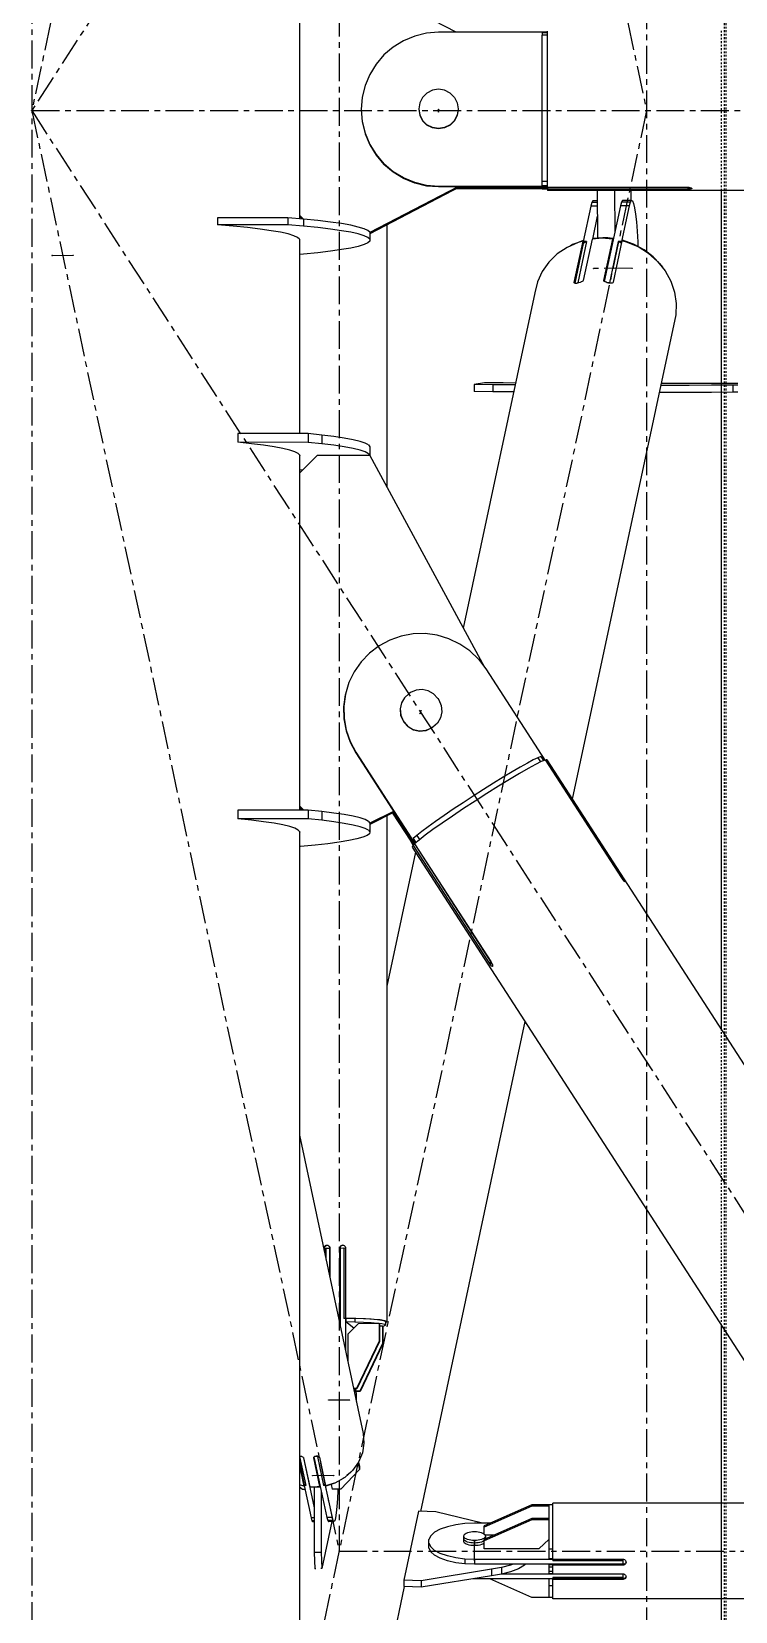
# Model space of a CAD drawing. Header units: millimetres. Extents: x 5143 to 30813, y 232 to 21408.
# Drawn here: x 11839.9 to 12040.3, y 12853.1 to 13302.8 of the extents above; entities that cross this region are included whole.
import ezdxf

# ---------------------------------------------------------------- set-up
doc = ezdxf.new("R2010")
doc.units = ezdxf.units.MM
doc.header["$LTSCALE"] = 0.25
for name, pattern in [('CENTER', [50.8, 31.75, -6.35, 6.35, -6.35]), ('XKITLINE00', [0]), ('XKITLINE02', [4, 2, -2])]:
    doc.linetypes.add(name, pattern=pattern)

msp = doc.modelspace()

# ---------------------------------------------------------------- linework, layer by layer
at = {"color": 8, "linetype": 'CENTER'}
for p, q in [((11840, 14354.32), (11840, 12689.51)), ((11840, 14100.27), (12015, 13280.27)), ((12370, 14100.27), (11840, 13280.27)), ((11927.5, 13690.27), (11840, 13280.27)), ((11927.5, 13690.27), (11927.5, 12870.27)), ((12015, 13540.01), (12015, 12732.33)), ((11840, 13280.28), (12370, 13280.28)), ((12015, 13280.27), (11840, 12460.27)), ((11840, 13280.27), (12370, 12460.27)), ((11840, 13280.27), (11927.5, 12870.27)), ((11955.8, 13279.92), (11955.8, 13280.63)), ((11845.8, 13239.04), (11851.78, 13239.08)), ((12010.89, 13235.4), (11999.93, 13235.32)), ((11950.77, 13109.5), (11950.54, 13108.63)), ((11924.51, 12913.27), (11930.48, 12913.31)), ((11925.91, 12891.74), (11919.93, 12891.7)), ((11927.5, 12870.27), (12282.5, 12870.27)), ((11966.02, 12867.52), (11966.02, 12873.03))]:
    msp.add_line(p, q, dxfattribs=at)
at = {"color": 3, "linetype": 'XKITLINE02'}
for p, q in [((12037.16, 12049.63), (12037.16, 13721.24)), ((12037.69, 12049.63), (12037.69, 13721.24)), ((12036.31, 13257.5), (12036.31, 13303.02)), ((12036.31, 12934.47), (12036.31, 13018.62))]:
    msp.add_line(p, q, dxfattribs=at)
at = {"color": 8, "linetype": 'XKITLINE00'}
for p, q in [((11960.8, 13302.56), (11936.2, 13315.32)), ((11916.2, 13310.34), (11916.2, 13250.53)), ((11949, 13301.49), (11945.81, 13300.17)), ((11952.35, 13302.29), (11949, 13301.49)), ((11955.8, 13302.56), (11952.35, 13302.29)), ((11986.8, 13302.56), (11955.8, 13302.56)), ((11985.3, 13302.62), (11985.3, 13302.56)), ((11986.8, 13302.62), (11985.3, 13302.62)), ((11985.3, 13302.44), (11985.3, 13301.7)), ((11986.8, 13302.44), (11985.3, 13302.44)), ((11985.3, 13296.32), (11985.3, 13301.7)), ((11986.8, 13301.7), (11985.3, 13301.7)), ((11986.8, 13298.88), (11986.8, 13302.9)), ((11942.86, 13298.37), (11940.24, 13296.14)), ((11945.81, 13300.17), (11942.86, 13298.37)), ((11986.8, 13282.08), (11986.8, 13298.88)), ((11938, 13293.52), (11936.19, 13290.59)), ((11940.24, 13296.14), (11938, 13293.52)), ((11985.3, 13266.88), (11985.3, 13296.32)), ((11936.19, 13290.59), (11934.87, 13287.41)), ((11934.07, 13284.06), (11933.8, 13280.63)), ((11934.87, 13287.41), (11934.07, 13284.06)), ((11951.26, 13284.04), (11950.47, 13282.48)), ((11952.5, 13285.27), (11951.26, 13284.04)), ((11954.06, 13286.07), (11952.5, 13285.27)), ((11955.8, 13286.34), (11954.06, 13286.07)), ((11957.53, 13286.07), (11955.8, 13286.34)), ((11959.09, 13285.27), (11957.53, 13286.07)), ((11960.33, 13284.04), (11959.09, 13285.27)), ((11960.33, 13284.04), (11961.12, 13282.48)), ((11933.8, 13280.63), (11934.07, 13277.2)), ((11933.8, 13280.47), (11934.07, 13277.04)), ((11950.47, 13282.48), (11950.2, 13280.76)), ((11950.2, 13280.76), (11950.47, 13279.03)), ((11950.2, 13280.69), (11950.47, 13278.97)), ((11950.2, 13280.69), (11950.47, 13278.97)), ((11950.2, 13280.63), (11950.47, 13278.9)), ((11950.47, 13279.03), (11951.26, 13277.47)), ((11950.47, 13278.97), (11951.26, 13277.41)), ((11950.47, 13278.97), (11951.26, 13277.41)), ((11950.47, 13278.9), (11951.26, 13277.35)), ((11961.12, 13279.03), (11960.33, 13277.47)), ((11961.12, 13278.97), (11960.33, 13277.41)), ((11961.12, 13278.97), (11960.33, 13277.41)), ((11961.12, 13278.9), (11960.33, 13277.35)), ((11961.12, 13282.48), (11961.4, 13280.76)), ((11961.4, 13280.76), (11961.12, 13279.03)), ((11961.4, 13280.69), (11961.12, 13278.97)), ((11961.4, 13280.69), (11961.12, 13278.97)), ((11961.4, 13280.63), (11961.12, 13278.9)), ((11986.8, 13261.45), (11986.8, 13282.08)), ((11934.07, 13277.2), (11934.87, 13273.85)), ((11934.07, 13277.04), (11934.87, 13273.69)), ((11952.5, 13276.24), (11951.26, 13277.47)), ((11952.5, 13276.18), (11951.26, 13277.41)), ((11952.5, 13276.18), (11951.26, 13277.41)), ((11952.5, 13276.11), (11951.26, 13277.35)), ((11954.06, 13275.45), (11952.5, 13276.24)), ((11954.06, 13275.38), (11952.5, 13276.18)), ((11954.06, 13275.38), (11952.5, 13276.18)), ((11954.06, 13275.32), (11952.5, 13276.11)), ((11955.8, 13275.17), (11954.06, 13275.45)), ((11955.8, 13275.11), (11954.06, 13275.38)), ((11955.8, 13275.11), (11954.06, 13275.38)), ((11955.8, 13275.05), (11954.06, 13275.32)), ((11957.53, 13275.45), (11955.8, 13275.17)), ((11957.53, 13275.38), (11955.8, 13275.11)), ((11957.53, 13275.38), (11955.8, 13275.11)), ((11957.53, 13275.32), (11955.8, 13275.05)), ((11955.8, 13275.17), (11955.8, 13275.11)), ((11955.8, 13275.11), (11955.8, 13275.05)), ((11959.09, 13276.24), (11957.53, 13275.45)), ((11959.09, 13276.18), (11957.53, 13275.38)), ((11959.09, 13276.18), (11957.53, 13275.38)), ((11959.09, 13276.11), (11957.53, 13275.32)), ((11960.33, 13277.47), (11959.09, 13276.24)), ((11960.33, 13277.41), (11959.09, 13276.18)), ((11960.33, 13277.41), (11959.09, 13276.18)), ((11960.33, 13277.35), (11959.09, 13276.11)), ((11934.87, 13273.85), (11936.19, 13270.67)), ((11934.87, 13273.69), (11936.19, 13270.52)), ((11936.19, 13270.67), (11938, 13267.74)), ((11936.19, 13270.52), (11938, 13267.58)), ((11938, 13267.74), (11940.24, 13265.12)), ((11938, 13267.58), (11940.24, 13264.96)), ((11942.86, 13262.89), (11940.24, 13265.12)), ((11985.3, 13258.83), (11985.3, 13266.88)), ((11942.86, 13262.73), (11940.24, 13264.96)), ((11945.81, 13261.09), (11942.86, 13262.89)), ((11945.81, 13260.93), (11942.86, 13262.73)), ((11949, 13259.77), (11945.81, 13261.09)), ((11949, 13259.61), (11945.81, 13260.93)), ((11986.8, 13258.37), (11986.8, 13261.45)), ((11961.25, 13258.54), (11936.23, 13245.56)), ((11961.86, 13258.54), (11936.23, 13245.24)), ((11952.35, 13258.97), (11949, 13259.77)), ((11952.35, 13258.81), (11949, 13259.61)), ((11952.35, 13258.97), (11952.35, 13258.81)), ((11955.8, 13258.7), (11952.35, 13258.97)), ((11955.8, 13258.54), (11952.35, 13258.81)), ((11986.8, 13258.7), (11955.8, 13258.7)), ((11955.8, 13258.7), (11955.8, 13258.54)), ((11986.8, 13258.54), (11955.8, 13258.54)), ((11985.3, 13257.99), (11960.8, 13257.99)), ((11985.3, 13258.15), (11961.1, 13258.15)), ((11986.8, 13260.12), (11985.3, 13260.12)), ((11986.8, 13258.83), (11985.3, 13258.83)), ((11985.3, 13257.99), (11985.3, 13258.53)), ((11986.8, 13258.31), (11985.3, 13258.31)), ((11986.8, 13258.12), (11985.3, 13258.12)), ((11985.3, 13257.99), (11985.3, 13257.93)), ((11986.8, 13257.93), (11985.3, 13257.93)), ((12026.8, 13258.37), (11986.8, 13258.37)), ((11986.8, 13258.37), (11986.8, 13257.89)), ((11986.8, 13258.37), (11986.8, 13258.31)), ((11986.8, 13257.89), (11986.8, 13257.5)), ((12026.8, 13257.89), (11986.8, 13257.89)), ((12223.2, 13257.5), (11986.8, 13257.5)), ((12000.93, 13257.5), (12001.04, 13243.99)), ((12005.9, 13257.5), (12006, 13245.8)), ((12010.53, 13257.5), (12010.55, 13254.67)), ((12027.11, 13258.36), (12026.8, 13258.37)), ((12026.8, 13258.37), (12026.8, 13257.89)), ((12027.11, 13257.9), (12026.8, 13257.89)), ((12027.39, 13258.31), (12027.11, 13258.36)), ((12027.11, 13258.36), (12027.11, 13257.9)), ((12027.39, 13257.92), (12027.11, 13257.9)), ((12027.63, 13258.24), (12027.39, 13258.31)), ((12027.63, 13257.96), (12027.39, 13257.92)), ((12027.8, 13258.15), (12027.63, 13258.24)), ((12027.8, 13258), (12027.63, 13257.96)), ((12027.88, 13258.1), (12027.8, 13258.15)), ((12027.88, 13258.05), (12027.8, 13258)), ((12027.88, 13258.1), (12027.88, 13258.05)), ((11999.11, 13253.08), (11996.95, 13242.97)), ((11999.4, 13254.12), (11999.11, 13253.08)), ((12000.96, 13253.09), (11999.11, 13253.08)), ((11999.71, 13254.59), (11999.4, 13254.12)), ((12000.95, 13254.13), (11999.4, 13254.12)), ((12000.95, 13254.6), (11999.71, 13254.59)), ((12007.57, 13253.14), (12002.98, 13231.66)), ((12007.86, 13254.18), (12007.57, 13253.14)), ((12010.06, 13253.15), (12007.57, 13253.14)), ((12008.17, 13254.65), (12007.86, 13254.18)), ((12010.35, 13254.2), (12007.86, 13254.18)), ((12010.06, 13253.15), (12007.9, 13243.04)), ((12010.66, 13254.67), (12008.17, 13254.65)), ((12010.35, 13254.2), (12010.06, 13253.15)), ((12010.66, 13254.67), (12010.35, 13254.2)), ((12010.97, 13254.56), (12010.66, 13254.67)), ((12010.97, 13254.56), (12011.29, 13253.86)), ((12011.29, 13253.86), (12011.59, 13252.6)), ((12011.59, 13252.6), (12011.87, 13250.83)), ((11892.88, 13249.72), (11892.88, 13247.72)), ((11912.88, 13249.72), (11892.88, 13249.72)), ((11897.34, 13247.36), (11892.88, 13247.72)), ((11912.88, 13247.72), (11892.88, 13247.72)), ((11901.4, 13246.96), (11897.34, 13247.36)), ((11912.88, 13249.72), (11912.88, 13247.72)), ((11917.34, 13249.35), (11912.88, 13249.72)), ((11917.34, 13247.36), (11912.88, 13247.72)), ((11916.2, 13250.53), (11916.2, 13250.37)), ((11917.38, 13249.35), (11916.2, 13250.53)), ((11916.2, 13250.37), (11916.2, 13249.44)), ((11917.03, 13249.38), (11916.2, 13250.21)), ((11917.34, 13249.35), (11917.34, 13247.36)), ((11921.4, 13248.95), (11917.34, 13249.35)), ((11921.4, 13246.96), (11917.34, 13247.36)), ((11925.01, 13248.53), (11921.4, 13248.95)), ((11928.16, 13248.09), (11925.01, 13248.53)), ((11930.81, 13247.62), (11928.16, 13248.09)), ((11932.96, 13247.14), (11930.81, 13247.62)), ((11934.59, 13246.65), (11932.96, 13247.14)), ((11941.09, 13247.76), (11941.09, 13173.07)), ((12000.99, 13250.25), (11999.58, 13243.68)), ((12011.87, 13250.83), (12012.12, 13248.58)), ((12012.12, 13248.58), (12012.33, 13245.93)), ((11905.01, 13246.54), (11901.4, 13246.96)), ((11908.16, 13246.09), (11905.01, 13246.54)), ((11910.81, 13245.63), (11908.16, 13246.09)), ((11912.96, 13245.15), (11910.81, 13245.63)), ((11914.59, 13244.65), (11912.96, 13245.15)), ((11915.68, 13244.15), (11914.59, 13244.65)), ((11916.23, 13243.64), (11915.68, 13244.15)), ((11916.2, 13243.67), (11916.2, 13188.33)), ((11916.23, 13243.14), (11916.2, 13243.11)), ((11916.23, 13243.64), (11916.23, 13243.14)), ((11925.01, 13246.54), (11921.4, 13246.96)), ((11928.16, 13246.09), (11925.01, 13246.54)), ((11930.81, 13245.63), (11928.16, 13246.09)), ((11932.96, 13245.15), (11930.81, 13245.63)), ((11934.59, 13244.65), (11932.96, 13245.15)), ((11935.68, 13246.15), (11934.59, 13246.65)), ((11935.68, 13244.15), (11934.59, 13244.65)), ((11935.68, 13242.63), (11934.59, 13242.13)), ((11936.23, 13245.64), (11935.68, 13246.15)), ((11936.23, 13243.64), (11935.68, 13244.15)), ((11936.23, 13243.14), (11935.68, 13242.63)), ((11936.23, 13245.64), (11936.23, 13243.64)), ((11936.23, 13243.64), (11936.23, 13243.14)), ((11995.52, 13242.75), (11992.39, 13241.35)), ((11996.84, 13243.09), (11994.33, 13231.33)), ((11997.91, 13242.97), (11995.4, 13231.22)), ((11996.84, 13243.09), (11995.52, 13242.75)), ((11996.99, 13243.27), (11995.78, 13242.82)), ((11996.84, 13243.09), (11996.88, 13242.19)), ((11996.99, 13243.27), (11996.86, 13242.68)), ((11996.86, 13242.68), (11996.89, 13242.07)), ((11997.91, 13242.97), (11996.95, 13242.97)), ((11996.95, 13242.97), (11996.97, 13242.45)), ((11997.91, 13242.97), (11996.97, 13242.45)), ((11999.5, 13243.67), (11996.99, 13231.91)), ((11996.99, 13243.27), (11996.99, 13243.17)), ((12002.38, 13243.92), (11999.5, 13243.67)), ((11999.65, 13243.84), (11999.62, 13243.68)), ((12001.08, 13243.99), (11999.65, 13243.84)), ((12001.08, 13243.99), (12001.04, 13243.81)), ((12002.53, 13244.05), (12001.08, 13243.99)), ((12005.28, 13243.71), (12002.38, 13243.92)), ((12003.98, 13244.01), (12002.53, 13244.05)), ((12005.28, 13243.71), (12002.77, 13231.95)), ((12005.32, 13242.84), (12002.94, 13231.69)), ((12003.98, 13244.01), (12003.93, 13243.81)), ((12005.42, 13243.88), (12003.98, 13244.01)), ((12006.94, 13243.04), (12004.43, 13231.28)), ((12005.28, 13243.71), (12005.32, 13242.84)), ((12005.42, 13243.88), (12005.3, 13243.29)), ((12005.3, 13243.29), (12005.33, 13242.64)), ((12005.42, 13243.88), (12005.45, 13243.23)), ((12007.99, 13243.17), (12005.48, 13231.41)), ((12007.9, 13243.04), (12006.94, 13243.04)), ((12007.86, 13242.56), (12006.94, 13243.04)), ((12007.9, 13243.04), (12007.91, 13242.78)), ((12009.34, 13242.85), (12007.99, 13243.17)), ((12008.14, 13243.35), (12008.09, 13243.14)), ((12011.33, 13242.23), (12008.14, 13243.35)), ((12012.6, 13241.49), (12009.34, 13242.85)), ((12012.33, 13245.93), (12012.5, 13242.96)), ((12012.5, 13242.96), (12012.55, 13241.58)), ((11917.34, 13239.42), (11916.2, 13239.33)), ((11921.4, 13239.82), (11917.34, 13239.42)), ((11925.01, 13240.24), (11921.4, 13239.82)), ((11928.16, 13240.69), (11925.01, 13240.24)), ((11930.81, 13241.15), (11928.16, 13240.69)), ((11932.96, 13241.63), (11930.81, 13241.15)), ((11934.59, 13242.13), (11932.96, 13241.63)), ((11989.59, 13239.47), (11987.21, 13237.15)), ((11992.39, 13241.35), (11989.59, 13239.47)), ((11993.9, 13242.12), (11993.24, 13241.73)), ((11993.9, 13242.12), (11993.88, 13242.02)), ((11995.11, 13242.57), (11993.9, 13242.12)), ((11996.88, 13242.19), (11994.52, 13231.13)), ((11996.97, 13242.45), (11994.55, 13231.12)), ((12011.33, 13242.23), (12011.29, 13242.04)), ((12014.29, 13240.64), (12011.33, 13242.23)), ((12015.57, 13239.64), (12012.6, 13241.49)), ((12016.93, 13238.62), (12014.29, 13240.64)), ((12018.17, 13237.36), (12015.57, 13239.64)), ((12016.93, 13238.62), (12017.82, 13237.67)), ((11985.31, 13234.47), (11983.96, 13231.51)), ((11987.21, 13237.15), (11985.31, 13234.47)), ((12018.17, 13237.36), (12020.32, 13234.71)), ((12018.57, 13236.87), (12019.18, 13236.22)), ((12019.18, 13236.22), (12019.54, 13235.67)), ((12020.32, 13234.71), (12021.95, 13231.77)), ((11983.96, 13231.51), (11983.2, 13228.36)), ((11994.33, 13231.33), (11994.38, 13231.21)), ((11994.52, 13231.13), (11994.38, 13231.21)), ((11994.75, 13231.09), (11994.52, 13231.13)), ((11995.04, 13231.09), (11994.75, 13231.09)), ((11995.38, 13231.14), (11995.04, 13231.09)), ((11995.4, 13231.22), (11995.23, 13231.12)), ((11995.74, 13231.24), (11995.38, 13231.14)), ((11995.66, 13231.22), (11995.4, 13231.22)), ((11996.09, 13231.37), (11995.74, 13231.24)), ((11996.29, 13231.46), (11996.09, 13231.37)), ((11996.42, 13231.5), (11996.29, 13231.46)), ((11996.69, 13231.63), (11996.42, 13231.5)), ((11996.89, 13231.77), (11996.69, 13231.63)), ((11996.99, 13231.91), (11996.89, 13231.77)), ((12002.77, 13231.95), (12002.82, 13231.81)), ((12002.96, 13231.67), (12002.82, 13231.81)), ((12003.19, 13231.54), (12002.96, 13231.67)), ((12003.31, 13231.51), (12003.19, 13231.54)), ((12003.49, 13231.42), (12003.31, 13231.51)), ((12003.84, 13231.29), (12003.49, 13231.42)), ((12004.2, 13231.2), (12003.84, 13231.29)), ((12004.43, 13231.28), (12003.91, 13231.27)), ((12004.57, 13231.16), (12004.2, 13231.2)), ((12004.66, 13231.16), (12004.43, 13231.28)), ((12004.9, 13231.16), (12004.57, 13231.16)), ((12005.18, 13231.2), (12004.9, 13231.16)), ((12005.38, 13231.29), (12005.18, 13231.2)), ((12005.48, 13231.41), (12005.38, 13231.29)), ((12021.95, 13231.77), (12023, 13228.63)), ((11983.2, 13228.36), (11962.84, 13132.97)), ((12023, 13228.63), (12023.46, 13225.39)), ((12023.46, 13225.39), (12023.31, 13222.14)), ((12023.31, 13222.14), (11993.88, 13084.26)), ((11968.84, 13202.82), (11965.92, 13202.3)), ((11965.92, 13202.3), (11965.92, 13200.3)), ((11971.23, 13202.23), (11965.92, 13202.3)), ((11974.16, 13202.75), (11968.84, 13202.82)), ((11971.23, 13202.23), (11971.23, 13200.23)), ((11976.85, 13202.18), (11971.23, 13202.23)), ((11977.73, 13202.72), (11974.16, 13202.75)), ((11977.61, 13202.17), (11976.85, 13202.18)), ((12023.71, 13202.56), (12019.13, 13202.55)), ((12030.11, 13202.57), (12023.71, 13202.56)), ((12036.39, 13202.6), (12030.11, 13202.57)), ((12041.01, 13202.63), (12036.39, 13202.6)), ((11971.23, 13200.23), (11965.92, 13200.3)), ((11976.85, 13200.18), (11971.23, 13200.23)), ((11977.18, 13200.18), (11976.85, 13200.18)), ((12020.78, 13200.04), (12018.59, 13200.04)), ((12020.78, 13202.04), (12019.02, 13202.04)), ((12027.18, 13202.06), (12020.78, 13202.04)), ((12027.18, 13200.06), (12020.78, 13200.04)), ((12033.47, 13202.08), (12027.18, 13202.06)), ((12033.47, 13200.08), (12027.18, 13200.06)), ((12039.6, 13202.12), (12033.47, 13202.08)), ((12039.6, 13200.12), (12033.47, 13200.08)), ((12041.01, 13202.13), (12039.6, 13202.12)), ((12039.6, 13202.12), (12039.6, 13200.12)), ((12041.01, 13200.13), (12039.6, 13200.12)), ((11918.65, 13188.33), (11898.65, 13188.36)), ((11898.65, 13188.36), (11898.65, 13185.87)), ((11902.54, 13185.47), (11898.65, 13185.87)), ((11918.65, 13185.83), (11898.65, 13185.87)), ((11905.99, 13185.04), (11902.54, 13185.47)), ((11908.97, 13184.59), (11905.99, 13185.04)), ((11911.46, 13184.13), (11908.97, 13184.59)), ((11922.54, 13187.92), (11918.65, 13188.33)), ((11918.65, 13188.33), (11918.65, 13185.83)), ((11922.54, 13185.43), (11918.65, 13185.83)), ((11925.98, 13187.5), (11922.54, 13187.92)), ((11922.54, 13187.92), (11922.54, 13185.43)), ((11925.98, 13185.01), (11922.54, 13185.43)), ((11928.96, 13187.05), (11925.98, 13187.5)), ((11928.96, 13184.56), (11925.98, 13185.01)), ((11931.46, 13186.59), (11928.96, 13187.05)), ((11931.46, 13184.09), (11928.96, 13184.56)), ((11933.44, 13186.11), (11931.46, 13186.59)), ((11934.91, 13185.61), (11933.44, 13186.11)), ((11935.85, 13185.11), (11934.91, 13185.61)), ((11935.85, 13185.11), (11936.26, 13184.61)), ((11936.26, 13184.61), (11936.26, 13182.12)), ((11913.45, 13183.65), (11911.46, 13184.13)), ((11914.92, 13183.15), (11913.45, 13183.65)), ((11915.86, 13182.65), (11914.92, 13183.15)), ((11915.86, 13182.65), (11916.26, 13182.15)), ((11916.2, 13182.23), (11916.2, 13081.17)), ((11916.26, 13182.15), (11916.2, 13181.9)), ((11921.21, 13182.09), (11916.21, 13177.11)), ((11936.21, 13182.06), (11921.21, 13182.09)), ((11933.44, 13183.61), (11931.46, 13184.09)), ((11934.91, 13183.12), (11933.44, 13183.61)), ((11935.85, 13182.62), (11934.91, 13183.12)), ((11935.85, 13182.62), (11936.26, 13182.12)), ((11936.21, 13182.06), (11968.85, 13121.89)), ((11936.26, 13182.12), (11936.23, 13182.02)), ((11916.54, 13177.96), (11916.2, 13177.96)), ((11916.21, 13177.11), (11916.2, 13177.04)), ((11916.21, 13177.11), (11916.21, 13082.41)), ((11917.12, 13178.01), (11916.54, 13177.96)), ((11945.14, 13130.71), (11941.88, 13129.58)), ((11948.54, 13131.32), (11945.14, 13130.71)), ((11951.99, 13131.4), (11948.54, 13131.32)), ((11955.41, 13130.93), (11951.99, 13131.4)), ((11958.71, 13129.94), (11955.41, 13130.93)), ((11936.1, 13125.87), (11933.72, 13123.38)), ((11938.85, 13127.95), (11936.1, 13125.87)), ((11941.88, 13129.58), (11938.85, 13127.95)), ((11961.82, 13128.44), (11958.71, 13129.94)), ((11964.66, 13126.48), (11961.82, 13128.44)), ((11967.16, 13124.1), (11964.66, 13126.48)), ((11933.72, 13123.38), (11931.75, 13120.55)), ((11967.16, 13124.1), (11969.25, 13121.36)), ((11969.25, 13121.36), (11986.03, 13095.4)), ((11930.26, 13117.46), (11929.27, 13114.16)), ((11931.75, 13120.55), (11930.26, 13117.46)), ((11929.22, 13113.96), (11928.76, 13110.55)), ((11929.27, 13114.16), (11928.81, 13110.75)), ((11929.27, 13114.16), (11929.22, 13113.96)), ((11946.1, 13113.17), (11945.22, 13111.66)), ((11947.41, 13114.33), (11946.1, 13113.17)), ((11947.83, 13114.6), (11947.41, 13114.33)), ((11949.43, 13115.31), (11947.83, 13114.6)), ((11951.17, 13115.48), (11949.43, 13115.31)), ((11952.88, 13115.11), (11951.17, 13115.48)), ((11954.4, 13114.23), (11952.88, 13115.11)), ((11954.4, 13114.23), (11955.57, 13112.93)), ((11955.57, 13112.93), (11955.84, 13112.51)), ((11955.84, 13112.51), (11956.54, 13110.91)), ((11928.76, 13110.55), (11928.84, 13107.11)), ((11928.81, 13110.75), (11928.89, 13107.31)), ((11944.83, 13109.89), (11945.01, 13108.16)), ((11945.22, 13111.66), (11944.85, 13109.96)), ((11944.85, 13109.96), (11945.03, 13108.22)), ((11945.01, 13108.16), (11945.72, 13106.56)), ((11945.03, 13108.22), (11945.74, 13106.62)), ((11956.72, 13109.17), (11956.35, 13107.46)), ((11956.54, 13110.91), (11956.72, 13109.17)), ((11928.84, 13107.11), (11929.45, 13103.73)), ((11928.89, 13107.31), (11929.51, 13103.92)), ((11929.45, 13103.73), (11930.6, 13100.48)), ((11929.51, 13103.92), (11930.65, 13100.67)), ((11945.74, 13106.62), (11945.72, 13106.56)), ((11945.72, 13106.56), (11945.99, 13106.14)), ((11945.74, 13106.62), (11946.01, 13106.2)), ((11946.01, 13106.2), (11945.99, 13106.14)), ((11945.99, 13106.14), (11947.16, 13104.83)), ((11946.01, 13106.2), (11947.18, 13104.9)), ((11948.67, 13103.95), (11947.16, 13104.83)), ((11948.69, 13104.02), (11947.18, 13104.9)), ((11950.39, 13103.58), (11948.67, 13103.95)), ((11950.4, 13103.65), (11948.69, 13104.02)), ((11952.13, 13103.76), (11950.39, 13103.58)), ((11952.15, 13103.82), (11950.4, 13103.65)), ((11953.73, 13104.46), (11952.13, 13103.76)), ((11953.75, 13104.52), (11952.15, 13103.82)), ((11954.15, 13104.73), (11953.73, 13104.46)), ((11953.75, 13104.52), (11953.73, 13104.46)), ((11954.17, 13104.79), (11953.75, 13104.52)), ((11955.46, 13105.89), (11954.15, 13104.73)), ((11954.17, 13104.79), (11954.15, 13104.73)), ((11955.47, 13105.96), (11954.17, 13104.79)), ((11956.34, 13107.4), (11955.46, 13105.89)), ((11956.35, 13107.46), (11955.47, 13105.96)), ((11930.65, 13100.67), (11930.6, 13100.48)), ((11930.6, 13100.48), (11932.23, 13097.44)), ((11930.65, 13100.67), (11932.29, 13097.64)), ((11932.29, 13097.64), (11932.23, 13097.44)), ((11932.23, 13097.44), (11970.72, 13037.91)), ((11932.29, 13097.64), (11949.07, 13071.67)), ((11981.09, 13094.56), (11979.06, 13093.42)), ((11982.77, 13095.46), (11981.09, 13094.56)), ((11984.06, 13096.09), (11982.77, 13095.46)), ((11985.04, 13094.99), (11983.43, 13094.18)), ((11984.94, 13096.43), (11984.06, 13096.09)), ((11984.06, 13096.09), (11984.84, 13094.89)), ((11984.94, 13096.43), (11985.7, 13095.26)), ((11986.11, 13095.43), (11985.04, 13094.99)), ((11985.41, 13096.47), (11985.32, 13096.5)), ((11985.41, 13096.47), (11986.09, 13095.42)), ((11986.16, 13095.44), (11986.11, 13095.43)), ((11986.16, 13095.44), (12007.84, 13061.89)), ((11986.51, 13095.49), (11986.24, 13095.31)), ((11986.62, 13095.5), (11986.51, 13095.49)), ((11986.51, 13095.49), (12008.19, 13061.94)), ((11986.62, 13095.5), (12261.89, 12669.61)), ((11974.17, 13090.51), (11971.43, 13088.82)), ((11975.96, 13089.88), (11972.84, 13087.97)), ((11976.74, 13092.06), (11974.17, 13090.51)), ((11978.82, 13091.59), (11975.96, 13089.88)), ((11979.06, 13093.42), (11976.74, 13092.06)), ((11981.34, 13093.04), (11978.82, 13091.59)), ((11983.43, 13094.18), (11981.34, 13093.04)), ((11968.57, 13087.02), (11965.66, 13085.15)), ((11969.56, 13085.91), (11966.21, 13083.76)), ((11971.43, 13088.82), (11968.57, 13087.02)), ((11972.84, 13087.97), (11969.56, 13085.91)), ((11918.65, 13081.16), (11898.65, 13081.19)), ((11898.65, 13081.19), (11898.65, 13078.7)), ((11916.21, 13082.41), (11916.2, 13082.34)), ((11916.96, 13081.16), (11916.2, 13081.93)), ((11917.46, 13081.16), (11916.21, 13082.41)), ((11922.54, 13080.76), (11918.65, 13081.16)), ((11918.65, 13081.16), (11918.65, 13078.67)), ((11925.98, 13080.33), (11922.54, 13080.76)), ((11922.54, 13080.76), (11922.54, 13078.27)), ((11942.99, 13080.8), (11936.26, 13077.41)), ((11959.98, 13081.41), (11957.35, 13079.62)), ((11962.91, 13081.59), (11959.74, 13079.47)), ((11962.78, 13083.27), (11959.98, 13081.41)), ((11965.66, 13085.15), (11962.78, 13083.27)), ((11966.21, 13083.76), (11962.91, 13081.59)), ((11902.54, 13078.3), (11898.65, 13078.7)), ((11918.65, 13078.67), (11898.65, 13078.7)), ((11905.99, 13077.87), (11902.54, 13078.3)), ((11908.97, 13077.43), (11905.99, 13077.87)), ((11911.46, 13076.96), (11908.97, 13077.43)), ((11913.45, 13076.48), (11911.46, 13076.96)), ((11914.92, 13075.99), (11913.45, 13076.48)), ((11922.54, 13078.27), (11918.65, 13078.67)), ((11925.98, 13077.84), (11922.54, 13078.27)), ((11928.96, 13079.89), (11925.98, 13080.33)), ((11928.96, 13077.39), (11925.98, 13077.84)), ((11928.96, 13077.4), (11928.92, 13077.4)), ((11931.46, 13079.42), (11928.96, 13079.89)), ((11931.46, 13076.93), (11928.96, 13077.39)), ((11933.44, 13078.94), (11931.46, 13079.42)), ((11933.44, 13076.45), (11931.46, 13076.93)), ((11934.91, 13078.45), (11933.44, 13078.94)), ((11934.91, 13075.96), (11933.44, 13076.45)), ((11935.85, 13077.95), (11934.91, 13078.45)), ((11935.85, 13077.95), (11936.26, 13077.44)), ((11943.16, 13080.54), (11936.26, 13077.07)), ((11936.26, 13077.44), (11936.26, 13074.95)), ((11941.09, 13079.5), (11941.09, 12935.63)), ((11942.7, 13080.31), (11947.88, 13072.3)), ((11942.83, 13080.38), (11947.96, 13072.45)), ((11952.82, 13076.42), (11951.02, 13075.08)), ((11954.94, 13077.94), (11952.82, 13076.42)), ((11956.8, 13077.45), (11954.19, 13075.61)), ((11957.35, 13079.62), (11954.94, 13077.94)), ((11959.74, 13079.47), (11956.8, 13077.45)), ((11915.86, 13075.49), (11914.92, 13075.99)), ((11915.86, 13075.49), (11916.26, 13074.98)), ((11916.2, 13075.07), (11916.2, 12689.51)), ((11916.26, 13074.98), (11916.2, 13074.74)), ((11927.53, 13072.03), (11924.31, 13071.59)), ((11930.27, 13072.49), (11927.53, 13072.03)), ((11932.51, 13072.96), (11930.27, 13072.49)), ((11934.24, 13073.45), (11932.51, 13072.96)), ((11935.45, 13073.94), (11934.24, 13073.45)), ((11935.85, 13075.46), (11934.91, 13075.96)), ((11936.12, 13074.45), (11935.45, 13073.94)), ((11935.85, 13075.46), (11936.26, 13074.95)), ((11936.26, 13074.95), (11936.12, 13074.45)), ((11947.94, 13072.42), (11947.87, 13072.28)), ((11947.87, 13072.28), (11947.88, 13072.19)), ((11947.88, 13072.19), (11948.56, 13071.14)), ((11948.09, 13072.61), (11947.94, 13072.42)), ((11947.94, 13072.42), (11948.71, 13071.23)), ((11948.22, 13072.7), (11948.09, 13072.61)), ((11948.09, 13072.61), (11948.9, 13071.35)), ((11949.6, 13073.97), (11948.58, 13073.11)), ((11948.58, 13073.11), (11949.36, 13071.91)), ((11950.24, 13072.65), (11949.02, 13071.63)), ((11951.02, 13075.08), (11949.6, 13073.97)), ((11949.6, 13073.97), (11950.38, 13072.76)), ((11951.98, 13073.99), (11950.24, 13072.65)), ((11954.19, 13075.61), (11951.98, 13073.99)), ((11916.54, 13070.79), (11916.2, 13070.79)), ((11920.64, 13071.18), (11916.54, 13070.79)), ((11924.31, 13071.59), (11920.64, 13071.18)), ((11949.23, 13069.19), (11941.09, 13031.03)), ((11948.37, 13070.95), (11948.29, 13070.64)), ((11948.29, 13070.64), (12223.57, 12644.75)), ((11948.53, 13071.12), (11948.37, 13070.95)), ((11949.03, 13071.44), (11948.53, 13071.12)), ((11948.53, 13071.12), (11970.21, 13037.57)), ((11949.03, 13071.44), (11948.9, 13071.35)), ((11949.02, 13071.63), (11948.98, 13071.58)), ((11948.98, 13071.58), (11970.66, 13038.04)), ((12007.84, 13061.89), (12008.04, 13061.6)), ((12008.19, 13061.94), (12007.92, 13061.77)), ((12008.04, 13061.6), (12008.23, 13061.33)), ((12008.37, 13061.65), (12008.12, 13061.49)), ((12008.19, 13061.94), (12008.37, 13061.65)), ((12008.23, 13061.33), (12008.41, 13061.1)), ((12008.37, 13061.65), (12008.53, 13061.37)), ((12008.41, 13061.1), (12008.56, 13060.93)), ((12008.53, 13061.37), (12008.66, 13061.13)), ((12008.68, 13060.82), (12008.56, 13060.93)), ((12008.66, 13061.13), (12008.74, 13060.95)), ((12008.75, 13060.79), (12008.68, 13060.82)), ((12008.74, 13060.95), (12008.77, 13060.83)), ((12008.77, 13060.83), (12008.75, 13060.79)), ((11970.72, 13037.9), (11970.21, 13037.57)), ((11970.21, 13037.57), (11970.41, 13037.29)), ((11970.91, 13037.61), (11970.41, 13037.29)), ((11970.41, 13037.29), (11970.61, 13037.04)), ((11970.61, 13037.04), (11970.79, 13036.84)), ((11970.66, 13038.04), (11970.84, 13037.74)), ((11970.73, 13037.93), (11970.72, 13037.91)), ((11970.74, 13037.92), (11970.72, 13037.91)), ((11970.74, 13037.91), (11970.72, 13037.9)), ((11970.96, 13036.71), (11970.79, 13036.84)), ((11970.84, 13037.74), (11971, 13037.44)), ((11971.09, 13036.65), (11970.96, 13036.71)), ((11971, 13037.44), (11971.11, 13037.17)), ((11971.17, 13036.67), (11971.09, 13036.65)), ((11971.11, 13037.17), (11971.18, 13036.94)), ((11971.2, 13036.77), (11971.17, 13036.67)), ((11971.18, 13036.94), (11971.2, 13036.77)), ((11980.38, 13021), (11950.62, 12881.57)), ((11916.2, 12988.62), (11934.31, 12903.75)), ((11923.23, 12956.68), (11923.17, 12956.42)), ((11923.23, 12956.37), (11923.17, 12956.42)), ((11923.17, 12956.42), (11923.17, 12955.96)), ((11923.33, 12956.92), (11923.23, 12956.68)), ((11923.27, 12956.63), (11923.23, 12956.37)), ((11923.23, 12956.37), (11923.23, 12955.68)), ((11923.38, 12956.87), (11923.27, 12956.63)), ((11923.73, 12956.41), (11923.31, 12956.38)), ((11923.31, 12956.38), (11923.31, 12955.29)), ((11923.51, 12957.11), (11923.33, 12956.92)), ((11923.42, 12956.91), (11923.38, 12956.87)), ((11923.57, 12957.06), (11923.42, 12956.91)), ((11923.74, 12957.23), (11923.51, 12957.11)), ((11923.8, 12957.19), (11923.57, 12957.06)), ((11923.73, 12956.41), (11923.73, 12953.3)), ((11924.78, 12956.41), (11923.73, 12956.41)), ((11924, 12957.28), (11923.74, 12957.23)), ((11924.06, 12957.23), (11923.8, 12957.19)), ((11924.26, 12957.24), (11924, 12957.28)), ((11924.32, 12957.2), (11924.06, 12957.23)), ((11924.5, 12957.12), (11924.26, 12957.24)), ((11924.53, 12957.09), (11924.32, 12957.2)), ((11924.68, 12956.94), (11924.5, 12957.12)), ((11924.68, 12956.94), (11924.8, 12956.7)), ((11924.84, 12956.36), (11924.78, 12956.41)), ((11924.78, 12956.41), (11924.78, 12948.41)), ((11924.8, 12956.7), (11924.84, 12956.44)), ((11924.84, 12956.44), (11924.84, 12948.12)), ((11927.67, 12956.72), (11927.63, 12956.46)), ((11927.63, 12956.46), (11927.63, 12936.51)), ((11927.68, 12956.42), (11927.63, 12956.46)), ((11927.79, 12956.96), (11927.67, 12956.72)), ((11927.73, 12956.68), (11927.67, 12956.72)), ((11927.73, 12956.68), (11927.68, 12956.42)), ((11927.68, 12956.42), (11927.68, 12936.47)), ((11927.85, 12956.92), (11927.73, 12956.68)), ((11928.81, 12956.44), (11927.76, 12956.43)), ((11927.76, 12956.43), (11927.76, 12934.41)), ((11927.98, 12957.15), (11927.79, 12956.96)), ((11928.04, 12957.1), (11927.85, 12956.92)), ((11928.22, 12957.27), (11927.98, 12957.15)), ((11928.28, 12957.22), (11928.04, 12957.1)), ((11928.48, 12957.31), (11928.22, 12957.27)), ((11928.54, 12957.26), (11928.28, 12957.22)), ((11928.75, 12957.27), (11928.48, 12957.31)), ((11928.8, 12957.22), (11928.54, 12957.26)), ((11928.99, 12957.14), (11928.75, 12957.27)), ((11929.02, 12957.11), (11928.8, 12957.22)), ((11928.81, 12956.44), (11928.81, 12936.49)), ((11929.28, 12956.42), (11928.81, 12956.44)), ((11929.18, 12956.96), (11928.99, 12957.14)), ((11929.18, 12956.96), (11929.28, 12956.72)), ((11929.28, 12956.72), (11929.34, 12956.46)), ((11929.28, 12956.42), (11929.28, 12936.48)), ((11929.34, 12956.38), (11929.28, 12956.42)), ((11929.34, 12956.46), (11929.34, 12936.51)), ((11927.63, 12936.51), (11927.32, 12936.51)), ((11927.66, 12936.49), (11927.32, 12936.49)), ((11927.66, 12935.49), (11927.53, 12935.49)), ((11927.68, 12936.47), (11927.63, 12936.51)), ((11927.76, 12936.41), (11927.66, 12936.49)), ((11927.66, 12936.49), (11927.66, 12935.49)), ((11927.76, 12935.41), (11927.66, 12935.49)), ((11929.26, 12936.5), (11928.81, 12936.49)), ((11929.26, 12936.5), (11929.26, 12927.42)), ((11929.28, 12936.48), (11929.26, 12936.5)), ((11929.4, 12936.46), (11929.34, 12936.51)), ((11932.24, 12936.46), (11929.34, 12936.51)), ((11932.01, 12936.43), (11929.38, 12936.48)), ((11929.38, 12936.48), (11929.38, 12935.48)), ((11931.7, 12933.7), (11929.38, 12935.48)), ((11932.01, 12935.44), (11929.38, 12935.48)), ((11932.96, 12934.97), (11929.97, 12931.96)), ((11934.46, 12936.35), (11932.01, 12936.43)), ((11932.01, 12936.43), (11932.01, 12935.44)), ((11934.46, 12935.35), (11932.01, 12935.44)), ((11934.97, 12936.36), (11932.24, 12936.46)), ((11938.93, 12935.01), (11932.96, 12934.97)), ((11936.61, 12936.23), (11934.46, 12936.35)), ((11936.61, 12935.23), (11934.46, 12935.35)), ((11937.33, 12936.22), (11934.97, 12936.36)), ((11938.38, 12936.08), (11936.61, 12936.23)), ((11938.38, 12935.08), (11936.61, 12935.23)), ((11939.19, 12936.04), (11937.33, 12936.22)), ((11939.69, 12935.91), (11938.38, 12936.08)), ((11938.91, 12935.01), (11938.38, 12935.08)), ((11939.69, 12934.91), (11938.93, 12935.01)), ((11938.93, 12935.01), (11938.93, 12930.03)), ((11939.02, 12934.94), (11938.93, 12935.01)), ((11939.02, 12934.94), (11939.02, 12929.95)), ((11939.86, 12934.3), (11939.02, 12934.29)), ((11940.46, 12935.84), (11939.19, 12936.04)), ((11940.49, 12935.72), (11939.69, 12935.91)), ((11940.49, 12934.72), (11939.69, 12934.91)), ((11939.86, 12934.3), (11939.86, 12929.31)), ((11939.96, 12934.22), (11939.86, 12934.3)), ((11940.44, 12934.34), (11939.95, 12934.23)), ((11939.96, 12934.22), (11939.96, 12929.24)), ((11940.74, 12934.53), (11940.44, 12934.34)), ((11941.09, 12935.63), (11940.46, 12935.84)), ((11940.74, 12935.53), (11940.49, 12935.72)), ((11940.74, 12934.53), (11940.49, 12934.72)), ((11940.74, 12935.53), (11940.74, 12934.53)), ((11941.03, 12935.41), (11940.74, 12935.32)), ((11941.09, 12935.63), (11941.03, 12935.41)), ((11929.97, 12931.96), (11929.97, 12924.09)), ((11938.93, 12930.03), (11932.46, 12916.52)), ((11939.02, 12929.95), (11932.55, 12916.45)), ((11939.86, 12929.31), (11933.39, 12915.8)), ((11939.96, 12929.24), (11933.49, 12915.73)), ((11939.02, 12929.95), (11938.93, 12930.03)), ((11939.96, 12929.24), (11939.86, 12929.31)), ((11932.46, 12916.52), (11931.59, 12916.51)), ((11932.55, 12916.45), (11931.6, 12916.44)), ((11932.08, 12916.42), (11931.61, 12916.41)), ((11931.85, 12915.48), (11931.84, 12915.31)), ((11931.89, 12915.84), (11931.85, 12915.48)), ((11931.93, 12916.11), (11931.89, 12915.84)), ((11931.98, 12916.31), (11931.93, 12916.11)), ((11932.02, 12916.41), (11931.98, 12916.31)), ((11932.08, 12916.42), (11932.02, 12916.41)), ((11932.08, 12916.42), (11932.13, 12916.33)), ((11932.13, 12916.33), (11932.17, 12916.15)), ((11932.17, 12916.15), (11932.22, 12915.89)), ((11932.22, 12915.89), (11932.26, 12915.55)), ((11933.39, 12915.8), (11932.23, 12915.79)), ((11933.49, 12915.73), (11932.24, 12915.72)), ((11932.26, 12915.55), (11932.3, 12915.14)), ((11932.3, 12915.14), (11932.33, 12914.68)), ((11932.33, 12914.68), (11932.35, 12914.17)), ((11932.55, 12916.45), (11932.46, 12916.52)), ((11933.49, 12915.73), (11933.39, 12915.8)), ((11932.35, 12914.17), (11932.36, 12913.64)), ((11932.36, 12913.64), (11932.36, 12913.1)), ((11932.36, 12913.1), (11932.36, 12912.87)), ((11934.55, 12900.98), (11934.11, 12898.21)), ((11934.31, 12903.75), (11934.55, 12900.98)), ((11916.46, 12897.23), (11916.2, 12897.24)), ((11916.25, 12897.15), (11916.2, 12897.18)), ((11916.84, 12897.16), (11916.25, 12897.15)), ((11916.25, 12897.15), (11918, 12888.93)), ((11916.73, 12897.19), (11916.46, 12897.23)), ((11916.97, 12897.12), (11916.73, 12897.19)), ((11917.17, 12897.02), (11916.97, 12897.12)), ((11917.31, 12896.91), (11917.17, 12897.02)), ((11917.31, 12896.91), (11917.38, 12896.8)), ((11917.36, 12896.83), (11920.4, 12882.58)), ((11917.38, 12896.8), (11919.13, 12888.58)), ((11920.19, 12896.93), (11920.17, 12896.82)), ((11920.17, 12896.82), (11921.92, 12888.6)), ((11920.28, 12897.04), (11920.19, 12896.93)), ((11920.26, 12897.02), (11921.94, 12889.15)), ((11920.46, 12897.14), (11920.28, 12897.04)), ((11920.31, 12897.06), (11923.99, 12879.79)), ((11920.68, 12897.22), (11920.46, 12897.14)), ((11921.32, 12897.19), (11920.57, 12897.18)), ((11920.94, 12897.26), (11920.68, 12897.22)), ((11921.21, 12897.27), (11920.94, 12897.26)), ((11921.45, 12897.25), (11921.21, 12897.27)), ((11921.45, 12897.25), (11921.32, 12897.19)), ((11921.32, 12897.19), (11923.08, 12888.96)), ((11921.66, 12897.19), (11921.45, 12897.25)), ((11921.78, 12897.11), (11921.66, 12897.19)), ((11921.78, 12897.11), (11921.87, 12897.02)), ((11921.87, 12897.02), (11923.62, 12888.8)), ((11934.11, 12898.21), (11933.02, 12895.57)), ((11916.2, 12895.57), (11917.56, 12889.16)), ((11916.2, 12895.3), (11917.47, 12889.33)), ((11916.2, 12894.62), (11917.45, 12888.76)), ((11933.26, 12893.49), (11927.97, 12887.89)), ((11931.31, 12893.2), (11929.09, 12891.22)), ((11930.7, 12892.59), (11929.7, 12891.76)), ((11930.87, 12892.81), (11930.7, 12892.59)), ((11933.02, 12895.57), (11931.31, 12893.2)), ((11932.86, 12895.36), (11933.26, 12893.49)), ((11933.03, 12895.61), (11933.29, 12894.4)), ((11933.29, 12894.4), (11933.26, 12893.49)), ((11917.45, 12888.76), (11916.2, 12889.15)), ((11917.55, 12888.71), (11916.2, 12889.15)), ((11917.02, 12887.82), (11916.2, 12888.41)), ((11917.79, 12887.83), (11917.02, 12887.82)), ((11917.47, 12889.33), (11917.45, 12888.76)), ((11917.48, 12889.56), (11917.46, 12889.13)), ((11917.46, 12889.13), (11917.55, 12888.71)), ((11917.56, 12889.16), (11917.55, 12888.93)), ((11918, 12888.93), (11917.55, 12888.93)), ((11917.55, 12888.93), (11919.51, 12879.76)), ((11917.56, 12888.92), (11917.55, 12888.71)), ((11918, 12888.93), (11917.56, 12889.16)), ((11920.52, 12888.45), (11919.13, 12888.58)), ((11919.21, 12888.57), (11919.23, 12888.46)), ((11919.93, 12888.41), (11919.23, 12888.46)), ((11919.91, 12888.5), (11919.93, 12888.41)), ((11920.62, 12888.4), (11919.93, 12888.41)), ((11920.4, 12888.4), (11920.41, 12869.85)), ((11921.92, 12888.6), (11920.52, 12888.45)), ((11921.32, 12888.42), (11920.62, 12888.4)), ((11921.3, 12888.53), (11921.32, 12888.42)), ((11922.02, 12888.48), (11921.32, 12888.42)), ((11921.94, 12889.15), (11921.92, 12888.6)), ((11921.95, 12889.36), (11921.93, 12888.89)), ((11921.93, 12888.89), (11922.02, 12888.48)), ((11922.04, 12888.95), (11922.02, 12888.48)), ((11923.53, 12889.2), (11923.08, 12888.96)), ((11923.53, 12888.97), (11923.08, 12888.96)), ((11923.54, 12889.2), (11923.53, 12888.97)), ((11923.53, 12888.97), (11925.48, 12879.8)), ((11926.46, 12889.72), (11923.62, 12888.8)), ((11923.71, 12888.83), (11923.72, 12888.76)), ((11926.3, 12889.6), (11923.72, 12888.76)), ((11925.19, 12889.24), (11925.48, 12887.88)), ((11927.97, 12887.89), (11925.48, 12887.88)), ((11926.29, 12889.66), (11926.3, 12889.6)), ((11928.66, 12890.89), (11926.3, 12889.6)), ((11929.09, 12891.22), (11926.46, 12889.72)), ((11927.09, 12887.63), (11927, 12885.14)), ((11927.41, 12887.89), (11927.04, 12886.13)), ((11927.1, 12887.89), (11927.09, 12887.63)), ((11928.95, 12891.14), (11928.66, 12890.89)), ((11922.39, 12887.27), (11922.4, 12869.86)), ((11926.87, 12882.93), (11926.69, 12881.11)), ((11927, 12885.14), (11926.87, 12882.93)), ((11982.32, 12883.47), (11968.82, 12877.49)), ((11982.32, 12883.08), (11968.82, 12877.1)), ((11987.32, 12883.47), (11982.32, 12883.47)), ((11982.32, 12883.47), (11982.32, 12883.08)), ((11987.32, 12883.08), (11982.32, 12883.08)), ((11988.32, 12883.46), (11987.32, 12883.46)), ((11987.32, 12879.16), (11987.32, 12883.46)), ((11988.32, 12867.9), (11988.32, 12883.91)), ((12043.29, 12883.91), (11988.32, 12883.91)), ((11920.4, 12879.76), (11919.51, 12879.76)), ((11919.51, 12879.76), (11919.76, 12878.9)), ((11920.4, 12878.9), (11919.76, 12878.9)), ((11919.76, 12878.9), (11920.01, 12878.6)), ((11920.4, 12878.6), (11920.01, 12878.6)), ((11925.45, 12878.64), (11922.61, 12865.26)), ((11925.48, 12879.8), (11923.99, 12879.79)), ((11923.99, 12879.79), (11924.24, 12878.93)), ((11925.73, 12878.94), (11924.24, 12878.93)), ((11924.24, 12878.93), (11924.49, 12878.63)), ((11925.99, 12878.64), (11924.49, 12878.63)), ((11925.48, 12879.8), (11925.73, 12878.94)), ((11925.73, 12878.94), (11925.99, 12878.64)), ((11926.24, 12878.91), (11925.99, 12878.64)), ((11926.48, 12879.75), (11926.24, 12878.91)), ((11926.69, 12881.11), (11926.48, 12879.75)), ((11950.07, 12881.59), (11945.89, 12861.99)), ((11955.05, 12881.42), (11950.07, 12881.59)), ((11968.3, 12878.19), (11955.05, 12881.42)), ((11982.32, 12879.54), (11968.82, 12873.56)), ((11982.32, 12879.15), (11968.82, 12873.17)), ((11987.32, 12879.54), (11982.32, 12879.54)), ((11982.32, 12879.54), (11982.32, 12879.15)), ((11987.32, 12879.15), (11982.32, 12879.15)), ((11987.32, 12879.16), (11987.32, 12879.15)), ((11987.32, 12879.15), (11987.32, 12879.13)), ((11987.32, 12873.46), (11987.32, 12879.13)), ((11953.56, 12874.63), (11952.99, 12873.57)), ((11954.67, 12875.61), (11953.56, 12874.63)), ((11956.28, 12876.48), (11954.67, 12875.61)), ((11958.32, 12877.2), (11956.28, 12876.48)), ((11960.69, 12877.74), (11958.32, 12877.2)), ((11963.29, 12878.07), (11960.69, 12877.74)), ((11962.96, 12874.72), (11962.92, 12874.5)), ((11962.92, 12874.5), (11962.92, 12873.77)), ((11962.92, 12874.5), (11962.96, 12874.29)), ((11963.1, 12874.92), (11962.96, 12874.72)), ((11962.96, 12874.29), (11963.1, 12874.09)), ((11963.33, 12875.11), (11963.1, 12874.92)), ((11963.33, 12873.89), (11963.1, 12874.09)), ((11966.02, 12878.19), (11963.29, 12878.07)), ((11963.64, 12875.29), (11963.33, 12875.11)), ((11964.02, 12875.44), (11963.64, 12875.29)), ((11964.47, 12875.56), (11964.02, 12875.44)), ((11964.96, 12875.65), (11964.47, 12875.56)), ((11965.48, 12875.7), (11964.96, 12875.65)), ((11966.02, 12875.72), (11965.48, 12875.7)), ((11970.38, 12878.19), (11966.02, 12878.19)), ((11966.56, 12875.7), (11966.02, 12875.72)), ((11967.08, 12875.65), (11966.56, 12875.7)), ((11967.57, 12875.56), (11967.08, 12875.65)), ((11968.01, 12875.44), (11967.57, 12875.56)), ((11968.39, 12875.29), (11968.01, 12875.44)), ((11968.7, 12875.11), (11968.39, 12875.29)), ((11968.93, 12874.92), (11968.7, 12875.11)), ((11968.93, 12874.09), (11968.7, 12873.89)), ((11968.82, 12875.02), (11968.82, 12877.49)), ((11968.93, 12874.92), (11969.07, 12874.72)), ((11969.07, 12874.29), (11968.93, 12874.09)), ((11971.62, 12874.8), (11969.01, 12874.8)), ((11969.07, 12874.72), (11969.12, 12874.5)), ((11969.12, 12874.5), (11969.07, 12874.29)), ((11969.12, 12874.5), (11969.12, 12873.77)), ((11922.4, 12869.86), (11920.41, 12869.85)), ((11920.41, 12869.85), (11920.62, 12865.25)), ((11922.4, 12869.86), (11922.61, 12865.26)), ((11952.99, 12871.12), (11952.99, 12873.57)), ((11952.99, 12872.49), (11953.56, 12871.44)), ((11952.99, 12871.12), (11953.56, 12870.06)), ((11954.67, 12870.46), (11953.56, 12871.44)), ((11954.67, 12869.08), (11953.56, 12870.06)), ((11956.28, 12869.59), (11954.67, 12870.46)), ((11958.32, 12868.87), (11956.28, 12869.59)), ((11962.92, 12873.77), (11962.96, 12873.56)), ((11962.92, 12873.77), (11962.96, 12873.56)), ((11962.92, 12873.77), (11962.92, 12873.03)), ((11962.92, 12873.03), (11962.96, 12872.82)), ((11962.96, 12873.56), (11963.1, 12873.35)), ((11962.96, 12873.56), (11963.1, 12873.35)), ((11962.96, 12872.82), (11963.1, 12872.62)), ((11963.33, 12873.16), (11963.1, 12873.35)), ((11963.33, 12873.16), (11963.1, 12873.35)), ((11963.33, 12872.42), (11963.1, 12872.62)), ((11963.64, 12873.72), (11963.33, 12873.89)), ((11963.64, 12872.99), (11963.33, 12873.16)), ((11963.64, 12872.99), (11963.33, 12873.16)), ((11963.64, 12872.25), (11963.33, 12872.42)), ((11964.02, 12873.57), (11963.64, 12873.72)), ((11964.02, 12872.83), (11963.64, 12872.99)), ((11964.02, 12872.83), (11963.64, 12872.99)), ((11964.02, 12872.1), (11963.64, 12872.25)), ((11964.47, 12873.45), (11964.02, 12873.57)), ((11964.47, 12872.71), (11964.02, 12872.83)), ((11964.47, 12872.71), (11964.02, 12872.83)), ((11964.47, 12871.98), (11964.02, 12872.1)), ((11964.96, 12873.36), (11964.47, 12873.45)), ((11964.96, 12872.62), (11964.47, 12872.71)), ((11964.96, 12872.62), (11964.47, 12872.71)), ((11964.96, 12871.89), (11964.47, 12871.98)), ((11965.48, 12873.3), (11964.96, 12873.36)), ((11965.48, 12872.57), (11964.96, 12872.62)), ((11965.48, 12872.57), (11964.96, 12872.62)), ((11965.48, 12871.83), (11964.96, 12871.89)), ((11966.02, 12873.29), (11965.48, 12873.3)), ((11966.02, 12872.55), (11965.48, 12872.57)), ((11966.02, 12872.55), (11965.48, 12872.57)), ((11966.02, 12871.81), (11965.48, 12871.83)), ((11966.56, 12873.3), (11966.02, 12873.29)), ((11966.02, 12873.29), (11966.02, 12872.55)), ((11966.56, 12872.57), (11966.02, 12872.55)), ((11966.56, 12872.57), (11966.02, 12872.55)), ((11966.02, 12872.55), (11966.02, 12871.81)), ((11966.56, 12871.83), (11966.02, 12871.81)), ((11967.08, 12873.36), (11966.56, 12873.3)), ((11967.08, 12872.62), (11966.56, 12872.57)), ((11967.08, 12872.62), (11966.56, 12872.57)), ((11967.08, 12871.89), (11966.56, 12871.83)), ((11967.57, 12873.45), (11967.08, 12873.36)), ((11967.57, 12872.71), (11967.08, 12872.62)), ((11967.57, 12872.71), (11967.08, 12872.62)), ((11967.57, 12871.98), (11967.08, 12871.89)), ((11968.01, 12873.57), (11967.57, 12873.45)), ((11968.01, 12872.83), (11967.57, 12872.71)), ((11968.01, 12872.83), (11967.57, 12872.71)), ((11968.01, 12872.1), (11967.57, 12871.98)), ((11968.39, 12873.72), (11968.01, 12873.57)), ((11968.39, 12872.99), (11968.01, 12872.83)), ((11968.39, 12872.99), (11968.01, 12872.83)), ((11968.39, 12872.25), (11968.01, 12872.1)), ((11968.7, 12873.89), (11968.39, 12873.72)), ((11968.7, 12873.16), (11968.39, 12872.99)), ((11968.7, 12873.16), (11968.39, 12872.99)), ((11968.7, 12872.42), (11968.39, 12872.25)), ((11968.82, 12873.26), (11968.7, 12873.16)), ((11968.82, 12873.26), (11968.7, 12873.16)), ((11968.82, 12872.52), (11968.7, 12872.42)), ((11968.82, 12870.87), (11968.82, 12873.56)), ((11984.32, 12870.87), (11968.82, 12870.87)), ((11969.12, 12873.77), (11969.1, 12873.69)), ((11969.12, 12873.77), (11969.1, 12873.69)), ((11969.12, 12873.77), (11969.12, 12873.69)), ((11987.32, 12873.63), (11984.32, 12870.87)), ((11987.32, 12868.06), (11987.32, 12873.46)), ((11988.32, 12870.77), (11987.32, 12870.77)), ((11920.85, 12865.25), (11920.62, 12865.25)), ((11922.61, 12865.26), (11922.31, 12865.26)), ((11970.9, 12865.08), (11950.87, 12861.83)), ((11956.28, 12868.21), (11954.67, 12869.08)), ((11958.32, 12867.49), (11956.28, 12868.21)), ((11960.69, 12868.33), (11958.32, 12868.87)), ((11960.69, 12866.95), (11958.32, 12867.49)), ((11963.29, 12867.99), (11960.69, 12868.33)), ((11963.29, 12866.61), (11960.69, 12866.95)), ((11966.02, 12867.88), (11963.29, 12867.99)), ((11963.29, 12867.99), (11963.29, 12866.61)), ((11966.02, 12866.5), (11963.29, 12866.61)), ((11988.32, 12867.88), (11966.02, 12867.88)), ((11966.02, 12867.88), (11966.02, 12866.5)), ((12008.32, 12866.5), (11966.02, 12866.5)), ((11973.75, 12865.55), (11970.9, 12865.08)), ((11970.9, 12865.08), (11970.9, 12863.24)), ((11976.32, 12866.23), (11973.75, 12865.55)), ((11973.75, 12865.55), (11973.75, 12863.71)), ((11977.03, 12866.5), (11976.32, 12866.23)), ((11978.52, 12865.24), (11976.32, 12864.39)), ((11980.27, 12866.25), (11978.52, 12865.24)), ((11980.55, 12866.5), (11980.27, 12866.25)), ((11988.32, 12868.06), (11987.32, 12868.06)), ((11987.32, 12865.06), (11987.32, 12866.5)), ((11988.32, 12866.38), (11987.32, 12866.38)), ((11988.32, 12865.72), (11987.32, 12865.72)), ((11987.32, 12863.81), (11987.32, 12865.06)), ((12008.32, 12867.9), (11988.32, 12867.9)), ((11988.32, 12867.88), (11988.32, 12867.47)), ((12008.32, 12867.47), (11988.32, 12867.47)), ((11988.32, 12866.5), (11988.32, 12866.38)), ((11988.32, 12866.49), (11988.32, 12866.26)), ((12008.32, 12866.49), (11988.32, 12866.49)), ((11988.32, 12863.68), (11988.32, 12866.26)), ((12008.32, 12866.26), (11988.32, 12866.26)), ((12008.58, 12867.83), (12008.32, 12867.9)), ((12008.32, 12866.5), (12008.32, 12867.9)), ((12008.58, 12866.53), (12008.32, 12866.49)), ((12008.32, 12866.5), (12008.32, 12866.49)), ((12008.32, 12866.49), (12008.32, 12866.26)), ((12008.58, 12866.3), (12008.32, 12866.26)), ((12008.82, 12867.74), (12008.58, 12867.83)), ((12008.82, 12866.65), (12008.58, 12866.53)), ((12008.58, 12866.53), (12008.58, 12866.3)), ((12008.82, 12866.41), (12008.58, 12866.3)), ((12009, 12867.56), (12008.82, 12867.74)), ((12009, 12866.83), (12008.82, 12866.65)), ((12009, 12866.59), (12008.82, 12866.41)), ((12009, 12867.56), (12009.13, 12867.33)), ((12009.13, 12867.06), (12009, 12866.83)), ((12009.13, 12866.82), (12009, 12866.59)), ((12009.13, 12867.33), (12009.17, 12867.08)), ((12009.15, 12867.19), (12009.13, 12867.06)), ((12009.17, 12867.08), (12009.13, 12866.82)), ((11950.87, 12861.83), (11945.89, 12861.99)), ((11945.89, 12861.99), (11945.89, 12860.15)), ((11970.9, 12863.24), (11950.87, 12859.99)), ((11950.87, 12861.83), (11950.87, 12859.99)), ((11966.02, 12862.36), (11965.61, 12862.38)), ((11966.02, 12862.45), (11966.02, 12862.36)), ((11988.32, 12862.36), (11966.02, 12862.36)), ((11982.32, 12857.08), (11970.38, 12862.36)), ((11973.75, 12863.71), (11970.9, 12863.24)), ((11976.32, 12864.39), (11973.75, 12863.71)), ((11988.32, 12863.74), (11973.87, 12863.74)), ((11988.32, 12864.43), (11987.32, 12864.43)), ((11988.32, 12863.81), (11987.32, 12863.81)), ((11987.32, 12858.78), (11987.32, 12862.36)), ((12008.32, 12863.68), (11988.32, 12863.68)), ((12008.32, 12862.78), (11988.32, 12862.78)), ((11988.32, 12862.78), (11988.32, 12862.36)), ((12008.32, 12862.47), (11988.32, 12862.47)), ((12008.32, 12862.45), (11988.32, 12862.45)), ((11988.32, 12862.36), (11988.32, 12862.2)), ((11988.32, 12856.64), (11988.32, 12862.2)), ((12008.32, 12862.2), (11988.32, 12862.2)), ((12008.58, 12863.65), (12008.32, 12863.68)), ((12008.32, 12862.47), (12008.32, 12863.68)), ((12008.58, 12862.48), (12008.32, 12862.45)), ((12008.32, 12862.45), (12008.32, 12862.2)), ((12008.58, 12862.25), (12008.32, 12862.2)), ((12008.82, 12863.54), (12008.58, 12863.65)), ((12008.82, 12862.58), (12008.58, 12862.48)), ((12008.82, 12862.34), (12008.58, 12862.25)), ((12009, 12863.37), (12008.82, 12863.54)), ((12008.85, 12862.6), (12008.82, 12862.58)), ((12009, 12862.5), (12008.84, 12862.35)), ((12009, 12862.74), (12008.85, 12862.6)), ((12009, 12863.37), (12009.13, 12863.17)), ((12009.13, 12862.94), (12009, 12862.74)), ((12009.13, 12862.71), (12009, 12862.5)), ((12009.13, 12863.17), (12009.17, 12862.94)), ((12009.15, 12863.06), (12009.13, 12862.94)), ((12009.17, 12862.94), (12009.13, 12862.71)), ((11946.05, 12860.15), (11939.82, 12830.94)), ((11950.87, 12859.99), (11945.89, 12860.15)), ((11987.32, 12857.08), (11982.32, 12857.08)), ((11988.32, 12860.36), (11987.32, 12860.36)), ((11987.32, 12857.1), (11987.32, 12858.78)), ((11987.32, 12857.1), (11987.32, 12857.08)), ((11988.32, 12857.09), (11987.32, 12857.09)), ((12043.29, 12856.64), (11988.32, 12856.64))]:
    msp.add_line(p, q, dxfattribs=at)
at = {"color": 7, "linetype": 'XKITLINE00'}
for p, q in [((12036.31, 13018.62), (12036.31, 13257.5)), ((12036.31, 12768.61), (12036.31, 12934.47))]:
    msp.add_line(p, q, dxfattribs=at)
at = {"color": 8, "linetype": 'XKITLINE00'}
for centre in [(11840, 13280.28), (11840, 13280.27), (11840, 13280.27), (11840, 13280.27), (11840, 13280.27), (11955.8, 13280.63), (11955.8, 13279.92), (12015, 13280.27), (12015, 13280.27), (11845.8, 13239.04), (11851.78, 13239.08), (11999.93, 13235.32), (12010.89, 13235.4), (11950.54, 13108.63), (11950.77, 13109.5), (11924.51, 12913.27), (11930.48, 12913.31), (11919.93, 12891.7), (11925.91, 12891.74), (11927.5, 12870.27), (11927.5, 12870.27), (11927.5, 12870.27), (11966.02, 12873.03), (11966.02, 12867.52)]:
    msp.add_circle(centre, 0.05, dxfattribs=at)

doc.saveas('drawing.dxf')
